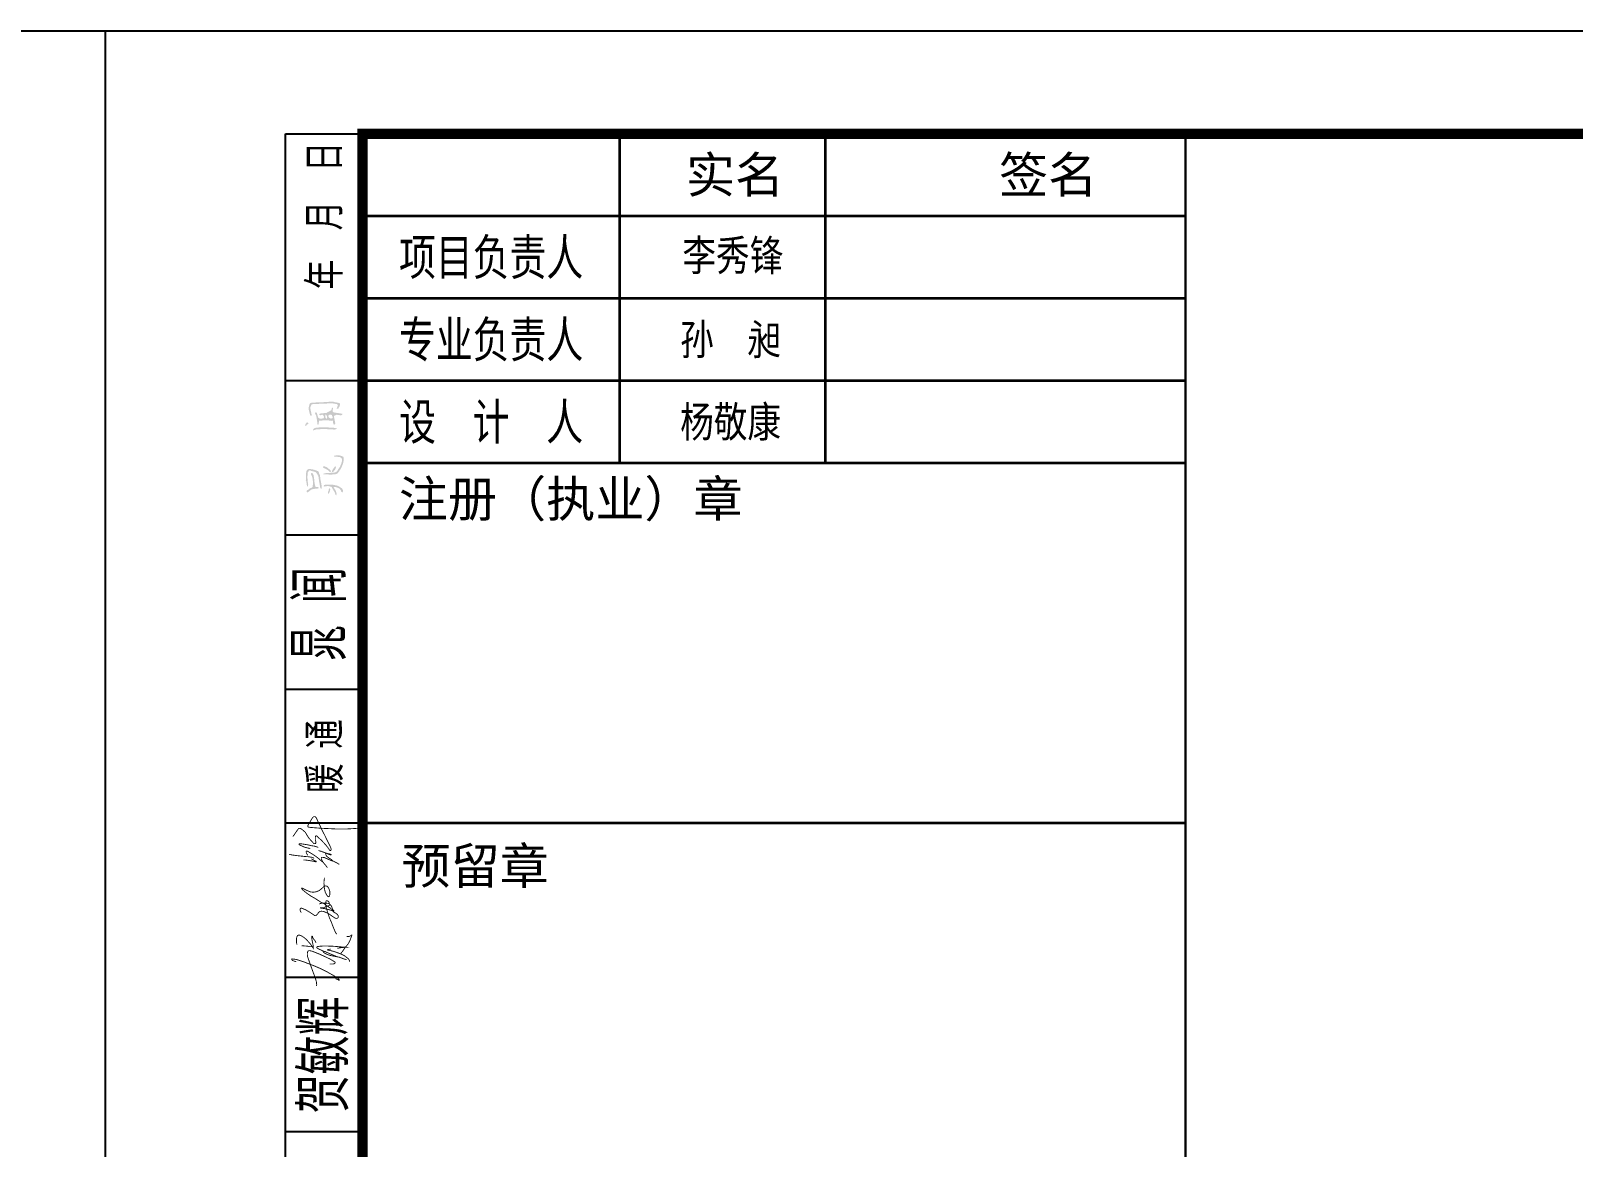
# Model space of a CAD drawing. Extents: x 56246 to 893198, y -950445 to -423535.
# Drawn here: x 427401 to 434898, y -465580 to -460155 of the extents above; entities that cross this region are included whole.
import ezdxf
from ezdxf.enums import TextEntityAlignment as Align

# ---------------------------------------------------------------- set-up
doc = ezdxf.new("R2010")
doc.units = 0
doc.header["$LTSCALE"] = 500
doc.layers.add('0S-图框文字', color=51, linetype='Continuous', lineweight=18)
for name, color, linetype in [('T-TK', 157, 'Continuous'), ('T-图签TEXT', 7, 'Continuous'), ('图层1', 165, 'Continuous'), ('照明平面标注层', 111, 'Continuous'), ('签名', 6, 'Continuous')]:
    doc.layers.add(name, color=color, linetype=linetype)
doc.styles.add('TK2-TY', font='', dxfattribs={"width": 0.8})
doc.styles.add('TSSD_DIMENSION', font='tssdeng.shx', dxfattribs={"width": 0.7, "bigfont": 'Hztxt.shx'})
doc.styles.add('TSSD_Rein', font='Tssdeng.shx', dxfattribs={"width": 0.7, "bigfont": 'hztxt.shx'})
doc.styles.add('图框JND-宋体', font='')
doc.styles.add('宋体', font='', dxfattribs={"width": 0.8})
doc.styles.get('TK2-TY').set_extended_font_data('NSimSun')
doc.styles.get('图框JND-宋体').set_extended_font_data('SimSun')
doc.styles.get('宋体').set_extended_font_data('SimSun')

# ---------------------------------------------------------------- blocks, each defined once
blk = doc.blocks.new('A$C2A5B108F')
at = {"linetype": 'Continuous'}
h = blk.add_hatch(color=256, dxfattribs=at)
h.paths.add_polyline_path([(15.2, 163.1), (9.1, 155.6), (7.5, 149.7), (5.3, 138.9), (4.1, 93.5), (4.7, 91.6), (6.4, 89.7), (7.6, 89.2), (9.2, 70), (14.5, 51.5), (19, 66), (16.6, 84.4), (14, 114.2), (15.9, 142.9), (18.7, 148.1), (21.4, 152.9), (24.3, 156.4), (29.7, 158.3), (35.4, 155.7), (44.2, 153), (53.1, 150.9), (60.1, 148.8), (66.9, 146.7), (69.9, 143.8), (74, 137.1), (78, 130.3), (80.9, 126), (83.6, 121.4), (85.7, 106), (87.8, 90.3), (89.9, 80.3), (91.9, 68.6), (94, 55.6), (96.1, 45.5), (99.5, 43.1), (102.3, 41.2), (104.3, 43.5), (104.9, 54.8), (103, 67.2), (100.9, 79.7), (98.2, 91.8), (95.4, 110.7), (93.3, 128.1), (91.2, 131.6), (89.2, 135.2), (87.1, 143.2), (85, 150), (82.1, 152.3), (76, 154.4), (69.8, 157.1), (62.9, 159.8), (55.2, 161.9), (45.6, 164), (36.7, 165.4), (29.7, 167.3), (22.1, 166)])
h.paths.add_polyline_path([(51.1, 132.9), (48.4, 137), (45.5, 139.8), (40.8, 141.6), (36.2, 136.3), (38, 130.2), (40.8, 126), (42.9, 121.7), (45, 112.9), (46.7, 106.8), (47, 107.3), (47.3, 106.8), (46.9, 105.9), (47.7, 103.2), (49.6, 79), (47.6, 55), (44.1, 50), (36.6, 46.6), (28.6, 44.3), (25.5, 39.7), (21.4, 36.9), (17.3, 34.8), (14.5, 32.7), (11.8, 30.6), (10.6, 29.2), (9.1, 27.9), (8.3, 23), (9.1, 21.5), (14.9, 18.3), (21.4, 22.3), (26.2, 27), (28.5, 29.3), (35.3, 33.4), (43.3, 38.1), (60.9, 41), (79.6, 43.1), (84.9, 45.2), (86.8, 48), (81.5, 51.9), (73.9, 52), (65.8, 52.4), (59.6, 75.6), (57.4, 100), (55.3, 114.2), (53.2, 127.7)])
h.paths.add_polyline_path([(148.5, 68.4), (130.2, 67.6), (120.1, 65), (117.5, 59), (118.2, 57.5), (121.4, 55), (123.9, 56.9), (144.5, 58.7), (165.8, 54.1), (169.3, 48.6), (171.4, 44.4), (173.5, 40.3), (175.6, 37.5), (177.6, 34.7), (179.7, 30.6), (182.5, 26.4), (185.2, 21.6), (187.3, 16.8), (189.4, 11.9), (191.5, 5.8), (193.6, 1.7), (196.3, 0), (198.9, 9.2), (197, 19.3), (194.9, 24.4), (192.8, 29.2), (190.8, 33.4), (188.7, 37.5), (186.6, 40.3), (183.9, 44.4), (181.1, 48.5), (179.4, 51.3), (186.7, 52.6), (196.8, 51.3), (202.5, 49.3), (207.3, 47.9), (211.5, 45.8), (216.3, 43.1), (219.1, 40.3), (221.2, 37.5), (223.3, 34.7), (225.3, 31.3), (227.4, 27.1), (229.6, 21.7), (235, 18), (240.2, 25.1), (238.5, 33.2), (236.4, 37.5), (234.3, 41.6), (231.6, 44.4), (228.8, 46.5), (225.3, 48.6), (221.9, 50.7), (219.1, 52.7), (216.3, 54.8), (211.4, 57.6), (204.7, 60.3), (198.8, 62.4), (188, 64.5), (175.6, 66.6)])
h.paths.add_polyline_path([(149.3, 36.1), (147.9, 28.9), (145.3, 23.3), (143.8, 9.2), (147.8, 9.9), (154.8, 20.4), (156.9, 29.3), (158.7, 38.8), (154.1, 45.8)], flags=17)
h.paths.add_polyline_path([(132.2, 141.1), (112, 135), (117, 133.5), (162, 131), (189.9, 132.9), (197.7, 135.7), (203.8, 138.4), (206.6, 140.5), (208.7, 142.6), (210.2, 145.4), (212.3, 148.8), (215.6, 152.3), (218.4, 157.1), (220.5, 161.9), (223.2, 164.7), (225.3, 166.9), (226.7, 171), (228.8, 175.7), (230.9, 179.9), (233, 184.2), (235.7, 191), (238.4, 197.9), (240.5, 205.5), (242.6, 214.6), (244.5, 227.6), (242.6, 240.3), (240.5, 244.1), (238.4, 245.6), (235.6, 247), (229.4, 249.1), (221.3, 251.8), (200.5, 253.6), (182, 249.7), (183.8, 245.1), (200.5, 244.1), (217.9, 242.1), (223.2, 240), (226.1, 237.9), (230.2, 234.9), (234.1, 224.8), (232.2, 213.9), (229.5, 206.2), (228.1, 199.4), (226, 195.1), (223.9, 190.9), (221.8, 184.8), (219.1, 178.7), (217, 175.7), (214.3, 172.3), (211.5, 168.2), (209.4, 164.7), (207.4, 161.9), (205.9, 159.1), (203.2, 154.4), (199.8, 150.3), (196.8, 148.1), (190.8, 145.4), (182.5, 143.3), (166.1, 142.4)])
h.paths.add_polyline_path([(143, 173), (136.3, 177.7), (132, 179.3), (127.2, 181.3), (122.2, 183.3), (119.5, 184.3), (114.7, 183.7), (112, 176.5), (113.5, 176.2), (117.1, 173), (121.7, 171), (126.5, 169.5), (130.6, 167.4), (134.8, 164.7), (138.3, 162.6), (142.4, 160.6), (145.8, 158.5), (148.6, 155.7), (151.3, 152.3), (153.4, 150.2), (154.9, 148.8), (157, 147.4), (160.3, 146.3), (162.9, 150.4), (160.2, 158.3), (154.9, 163.2), (151.4, 166.1), (148.5, 168.3)])
h.paths.add_polyline_path([(175.6, 164.6), (171.5, 157.3), (170.7, 155.3), (169.4, 153.4), (168.7, 146), (170.9, 147), (178.4, 148.9), (181.1, 153), (183.9, 157.7), (187.3, 160.5), (189.4, 162.7), (190.8, 166.1), (192.8, 170.4), (194.7, 178.5), (190.7, 184.9), (186, 179.2), (182.5, 173.2), (179.7, 170.8)], flags=17)
h.paths.add_polyline_path([(117.5, 430.6), (75.4, 428.7), (65, 426.6), (57.4, 423.9), (55.2, 422.1), (51.7, 420), (49.8, 411.5), (53.3, 411.6), (60.3, 414), (65.1, 415.6), (73.5, 417.7), (117.5, 419.6), (162.1, 417.7), (185.1, 415.9), (203.1, 421.1), (188.7, 426.5), (172.7, 428.1), (170, 429.3), (168, 428.1), (165.8, 426.8), (160.1, 428.7)])
h.paths.add_polyline_path([(2.6, 452.1), (0, 437.7), (3.6, 438.3), (10.7, 446.3), (17.2, 451.5), (22.3, 456.4), (15, 461.3), (8.5, 459.3)])
h.paths.add_polyline_path([(77.4, 509.6), (75.3, 517.1), (73, 522), (70.5, 524.8), (65.3, 524.6), (62.2, 515.1), (64.2, 514.3), (67.7, 508.5), (69.8, 502.5), (71.9, 491.6), (74, 480.2), (76.7, 461.3), (78.8, 445.4), (81.6, 446.7), (84.3, 448.5), (85.7, 458.6), (88.6, 471.8), (124.4, 474.9), (159.7, 473), (165.1, 471), (167.9, 471.7), (168.8, 473.6), (172.1, 474.8), (175.5, 469.3), (176.9, 458), (178.3, 451.1), (179.8, 448.8), (183.2, 447.6), (187.2, 449.5), (189.4, 451.7), (190.6, 457.2), (188.7, 465), (185.9, 479.8), (183.2, 493.5), (181.2, 502), (197.7, 509.9), (215.9, 508.2), (223.3, 505.7), (230.7, 508.2), (234.3, 511.1), (235.1, 515.8), (207.3, 520.6), (178.8, 524.9), (174.9, 530.4), (172.9, 536.5), (174.2, 542.1), (176.1, 547.7), (174.7, 554.3), (170.1, 555.8), (165.4, 538.6), (134, 521.3), (101.3, 518.6), (92.8, 515.8), (88.7, 513), (90, 508.3), (95.4, 506.4), (102.3, 508.9), (109.9, 510.6), (116.6, 504.1), (119.5, 496.7), (120.1, 494.9), (117.5, 489.7), (115.4, 486.3), (112, 487.4), (108.1, 486.1), (95.4, 484.4), (82.7, 491.1), (79.5, 500.6)])
h.paths.add_polyline_path([(127.9, 494.9), (127.4, 504.3), (128.6, 511), (131.1, 510.2), (135.5, 505.3), (137.5, 501.2), (139.4, 494.4), (137.5, 487), (134.2, 484.9), (132, 486.8), (129.3, 490.1)], flags=16)
h.paths.add_polyline_path([(145.4, 502.7), (146.5, 505.5), (148.1, 505.7), (151.8, 508.9), (159.7, 510.8), (169, 508.1), (171.4, 501.4), (173.5, 495.1), (174.3, 489), (163.1, 485.2), (151.1, 491.6), (147.3, 498.4), (145.8, 499.9)], flags=16)
h.paths.add_polyline_path([(30.5, 582.2), (28.3, 579.3), (26.2, 573.1), (25.2, 568.1), (23.3, 561.5), (22.1, 542.8), (23.6, 540.1), (26.3, 526.9), (28.3, 518), (30.4, 510.4), (32.5, 505.6), (35.3, 503.4), (38.7, 501.7), (41.3, 509), (39.4, 517.3), (37.3, 528.3), (34.6, 539.4), (32, 551.8), (34.6, 563.9), (37.3, 569.1), (39.4, 573.8), (44.3, 576.7), (96.1, 579.4), (148.3, 581.5), (164.6, 582.7), (180.9, 580.8), (192.8, 578.7), (202.2, 576.6), (205.3, 573.9), (207.2, 570.4), (205.3, 566.2), (203.2, 559.4), (200.4, 553.3), (198, 549.7), (203.2, 547.1), (208.6, 548.4), (210.8, 551.2), (212.9, 555.9), (215.7, 560.3), (219.6, 569.8), (219.5, 581.1), (213.6, 584.2), (206.4, 586.3), (192.9, 588.4), (181.5, 590.5), (178.3, 593.1), (160.4, 593.1), (141.6, 590.5), (91.2, 588.4), (41.4, 586.3), (34.6, 584.3)])
blk = doc.blocks.new('BW-461846171', base_point=(-773397, 1202905, -35848))
at = {"const_width": 14, "elevation": -35848}
for points in [[(-773340, 1205323), (-773322, 1205346), (-773301, 1205377), (-773280, 1205407), (-773263, 1205432), (-773245, 1205453), (-773234, 1205458), (-773219, 1205457), (-773199, 1205447), (-773168, 1205422), (-773135, 1205392), (-773112, 1205352), (-773081, 1205302), (-773023, 1205238), (-773002, 1205214), (-772985, 1205209), (-772971, 1205212), (-772964, 1205223), (-772966, 1205240), (-772973, 1205265), (-772975, 1205296), (-772974, 1205317), (-772970, 1205333), (-772963, 1205337), (-772953, 1205335), (-772941, 1205327), (-772934, 1205316), (-772884, 1205273), (-772844, 1205231), (-772805, 1205189), (-772767, 1205141), (-772743, 1205105), (-772735, 1205097), (-772728, 1205096), (-772722, 1205102), (-772719, 1205115), (-772719, 1205128), (-772727, 1205150), (-772742, 1205182), (-772767, 1205232), (-772817, 1205336), (-772870, 1205438), (-772901, 1205508), (-772938, 1205582), (-772961, 1205634), (-772977, 1205647), (-773001, 1205646), (-773018, 1205632), (-773066, 1205554), (-773083, 1205526), (-773097, 1205497), (-773094, 1205484), (-773084, 1205477), (-773045, 1205472), (-772958, 1205465), (-772879, 1205459), (-772726, 1205452), (-772630, 1205447), (-772453, 1205448), (-772368, 1205453), (-772273, 1205460), (-772244, 1205465)], [(-773397, 1205039), (-773389, 1205034), (-773347, 1205026), (-773275, 1205016), (-773201, 1205008), (-773134, 1205001), (-773089, 1204998), (-773056, 1204993), (-773026, 1204988), (-773001, 1204977), (-772994, 1204971)], [(-773057, 1205130), (-773069, 1205135), (-773079, 1205136), (-773093, 1205138), (-773104, 1205140), (-773115, 1205145), (-773137, 1205150), (-773160, 1205157), (-773176, 1205164), (-773197, 1205175), (-773211, 1205179), (-773230, 1205191), (-773237, 1205196), (-773236, 1205203), (-773231, 1205209), (-773218, 1205208), (-773181, 1205204), (-773098, 1205191), (-773038, 1205177), (-772987, 1205169), (-772926, 1205149)], [(-773098, 1205020), (-773103, 1205029), (-773109, 1205040), (-773118, 1205057), (-773122, 1205071), (-773122, 1205078), (-773121, 1205083), (-773118, 1205088), (-773114, 1205090), (-773104, 1205089), (-773098, 1205086), (-773086, 1205079), (-773044, 1205054), (-772991, 1205021), (-772927, 1204974), (-772880, 1204932), (-772849, 1204909), (-772823, 1204877), (-772792, 1204842), (-772780, 1204820)], [(-772684, 1204926), (-772709, 1204948), (-772730, 1204963), (-772754, 1204977), (-772778, 1204995), (-772794, 1205011), (-772804, 1205034), (-772808, 1205044), (-772801, 1205057), (-772772, 1205048), (-772743, 1205044), (-772719, 1205035), (-772717, 1205029), (-772726, 1205026), (-772744, 1205033), (-772770, 1205042), (-772807, 1205057), (-772826, 1205069), (-772843, 1205072), (-772863, 1205079), (-772879, 1205088), (-772890, 1205087), (-772910, 1205093), (-772921, 1205100)], [(-773165, 1204942), (-773160, 1204946), (-773152, 1204946), (-773126, 1204943), (-773091, 1204939), (-773047, 1204932), (-773012, 1204926), (-772980, 1204919), (-772963, 1204914), (-772959, 1204916), (-772959, 1204920), (-772960, 1204923), (-772965, 1204926), (-772985, 1204933), (-773001, 1204943), (-773013, 1204951), (-773025, 1204957), (-773031, 1204963), (-773036, 1204968)], [(-772853, 1204912), (-772869, 1204943), (-772876, 1204961), (-772876, 1204977), (-772873, 1204986), (-772865, 1204988), (-772850, 1204987), (-772824, 1204984), (-772801, 1204972), (-772722, 1204938), (-772672, 1204922), (-772633, 1204902), (-772586, 1204874)], [(-772625, 1203742), (-772640, 1203759), (-772657, 1203793), (-772674, 1203833), (-772691, 1203874), (-772714, 1203937), (-772743, 1204001), (-772770, 1204082), (-772791, 1204149), (-772801, 1204186), (-772803, 1204201), (-772806, 1204221), (-772805, 1204249), (-772802, 1204270), (-772799, 1204281), (-772793, 1204285), (-772782, 1204285), (-772766, 1204276), (-772752, 1204259), (-772747, 1204238), (-772734, 1204220), (-772714, 1204201), (-772706, 1204180), (-772701, 1204167), (-772693, 1204143), (-772672, 1204123), (-772673, 1204119), (-772678, 1204121), (-772707, 1204144), (-772731, 1204166), (-772773, 1204192), (-772832, 1204237), (-772852, 1204247), (-772878, 1204257), (-772965, 1204314), (-773043, 1204359), (-773115, 1204408), (-773160, 1204445), (-773183, 1204465), (-773194, 1204480), (-773197, 1204486), (-773197, 1204489), (-773195, 1204491), (-773183, 1204489), (-773155, 1204474), (-773102, 1204448), (-773054, 1204428), (-773006, 1204423), (-772961, 1204429), (-772909, 1204451), (-772878, 1204476), (-772832, 1204517), (-772811, 1204525), (-772782, 1204520), (-772759, 1204492), (-772741, 1204446), (-772738, 1204412), (-772741, 1204373), (-772746, 1204356), (-772760, 1204349), (-772773, 1204355), (-772791, 1204380), (-772811, 1204416), (-772819, 1204443), (-772829, 1204499), (-772831, 1204537), (-772835, 1204568), (-772833, 1204600), (-772829, 1204633), (-772828, 1204649), (-772828, 1204657)], [(-773201, 1204095), (-773204, 1204099), (-773210, 1204106), (-773218, 1204123), (-773222, 1204136), (-773221, 1204149), (-773216, 1204161), (-773208, 1204165), (-773194, 1204164), (-773179, 1204159), (-773124, 1204134), (-773058, 1204095), (-772983, 1204045), (-772977, 1204042), (-772970, 1204042), (-772958, 1204050), (-772937, 1204069), (-772925, 1204090), (-772911, 1204103), (-772895, 1204113), (-772877, 1204115), (-772853, 1204113), (-772824, 1204105), (-772765, 1204079), (-772689, 1204027), (-772659, 1204007), (-772637, 1203998), (-772617, 1204001), (-772607, 1204010), (-772601, 1204029), (-772604, 1204044), (-772613, 1204057), (-772624, 1204068), (-772643, 1204083), (-772674, 1204097), (-772682, 1204114), (-772732, 1204134), (-772782, 1204147), (-772828, 1204158), (-772880, 1204165), (-772892, 1204167), (-772893, 1204169), (-772891, 1204172), (-772876, 1204171), (-772853, 1204171), (-772836, 1204173), (-772808, 1204187), (-772790, 1204193), (-772757, 1204203), (-772737, 1204224)], [(-772909, 1204234), (-772882, 1204243), (-772855, 1204248)], [(-772855, 1204248), (-772824, 1204246), (-772805, 1204246), (-772776, 1204243), (-772753, 1204241), (-772748, 1204242)], [(-773271, 1203575), (-773275, 1203589), (-773280, 1203614), (-773280, 1203640), (-773280, 1203663), (-773277, 1203686), (-773271, 1203704), (-773261, 1203722), (-773246, 1203728), (-773232, 1203727), (-773211, 1203722), (-773187, 1203709), (-773148, 1203682), (-773110, 1203647), (-773081, 1203614), (-773055, 1203586), (-773008, 1203514), (-773008, 1203528), (-773010, 1203564), (-773018, 1203604), (-773026, 1203640), (-773031, 1203671), (-773032, 1203699), (-773031, 1203707), (-773029, 1203710), (-773026, 1203710), (-773021, 1203708), (-773018, 1203691), (-773010, 1203676), (-772998, 1203660), (-772986, 1203645), (-772975, 1203630), (-772967, 1203614), (-772961, 1203605)], [(-773197, 1203554), (-773182, 1203556), (-773145, 1203552), (-773126, 1203551), (-773095, 1203548), (-773072, 1203542), (-773048, 1203541), (-773028, 1203543)], [(-772619, 1203376), (-772686, 1203405), (-772724, 1203420), (-772766, 1203438), (-772814, 1203461), (-772847, 1203469), (-772884, 1203488), (-772905, 1203496), (-772936, 1203513), (-772945, 1203519), (-772950, 1203525), (-772950, 1203532), (-772947, 1203538), (-772936, 1203543), (-772907, 1203547), (-772868, 1203550), (-772829, 1203552), (-772781, 1203551), (-772713, 1203549), (-772657, 1203546), (-772594, 1203540), (-772488, 1203531), (-772550, 1203526), (-772591, 1203519), (-772608, 1203515), (-772619, 1203516)], [(-772566, 1203424), (-772556, 1203436), (-772545, 1203451), (-772532, 1203466), (-772498, 1203518), (-772445, 1203582), (-772416, 1203634), (-772393, 1203694), (-772383, 1203722), (-772384, 1203730), (-772389, 1203730), (-772401, 1203719), (-772413, 1203711), (-772429, 1203706), (-772449, 1203706), (-772468, 1203706)], [(-773283, 1203295), (-773317, 1203306), (-773342, 1203318), (-773356, 1203331), (-773357, 1203339), (-773352, 1203343), (-773299, 1203336), (-773251, 1203324), (-773147, 1203289), (-772986, 1203227), (-772895, 1203188), (-772769, 1203124), (-772670, 1203068), (-772609, 1203026), (-772586, 1203005), (-772586, 1202997), (-772590, 1202995), (-772611, 1203007), (-772624, 1203011), (-772636, 1203018), (-772648, 1203022)], [(-772955, 1202905), (-772951, 1202924), (-772955, 1202943), (-772954, 1202959), (-772965, 1203000), (-772986, 1203063), (-773010, 1203127), (-773046, 1203226), (-773099, 1203377), (-773104, 1203410), (-773103, 1203432), (-773101, 1203454), (-773092, 1203469), (-773076, 1203477), (-773060, 1203475), (-773031, 1203469), (-772926, 1203428), (-772822, 1203382), (-772726, 1203335), (-772656, 1203292), (-772653, 1203284), (-772655, 1203272), (-772666, 1203264), (-772691, 1203260), (-772741, 1203259)], [(-772852, 1203463), (-772842, 1203450), (-772830, 1203441), (-772819, 1203434), (-772796, 1203422), (-772771, 1203411), (-772741, 1203401), (-772700, 1203392), (-772643, 1203381), (-772586, 1203370), (-772518, 1203345), (-772466, 1203329)], [(-772727, 1203501), (-772736, 1203500), (-772747, 1203498), (-772756, 1203495), (-772767, 1203493), (-772777, 1203493), (-772778, 1203489), (-772775, 1203486), (-772766, 1203481), (-772755, 1203481), (-772744, 1203481), (-772722, 1203475), (-772694, 1203469), (-772666, 1203461), (-772587, 1203433), (-772536, 1203412), (-772501, 1203393), (-772470, 1203369), (-772444, 1203349), (-772429, 1203330), (-772420, 1203315), (-772417, 1203306), (-772418, 1203291)]]:
    blk.add_lwpolyline(points, dxfattribs=at)
blk = doc.blocks.new('会签00', base_point=(408472, -305295))
blk.add_lwpolyline([(408472, -305295), (409222, -305295), (409222, -329195), (408472, -329195)], close=True)
for name, p, xscale, yscale, zscale in [('A$C2A5B108F', (408664, -308810), 1.536000000007334, 1.536000000007334, 1.536000000007334), ('BW-461846171', (408509, -313579, -21509), 0.6000024000095999, 0.6000024000095999, 0.6000024000095999)]:
    blk.add_blockref(name, p, dxfattribs=dict(xscale=xscale, yscale=yscale, zscale=zscale))
at = {"style": 'TSSD_DIMENSION', "width": 0.8}
blk.add_text('贺敏辉', height=472.5, rotation=90, dxfattribs=at).set_placement((409085, -314817, 252))
at = {"layer": 'T-图签TEXT', "color": 7, "style": 'TSSD_Rein', "width": 0.7}
blk.add_text('晁 闻', height=500, rotation=90, dxfattribs=at).set_placement((408811, -309965, 240), align=Align.MIDDLE_CENTER)
blk = doc.blocks.new('A0-DWF')
at = {"layer": 'T-TK'}
for p, q in [((0, -84100), (0, 0)), ((0, 0), (118900, 0)), ((118900, -84100), (118900, 0)), ((1750, -24900), (1750, -1000)), ((1750, -1000), (2500, -1000)), ((1750, -3400), (2500, -3400)), ((1750, -4900), (2500, -4900)), ((1750, -6400), (2500, -6400)), ((1750, -7700), (2500, -7700)), ((1750, -9200), (2500, -9200)), ((1750, -10700), (2500, -10700))]:
    blk.add_line(p, q, dxfattribs=at)
at = {"layer": 'T-TK', "const_width": 100}
blk.add_lwpolyline([(2500, -83100), (117900, -83100), (117900, -1000), (2500, -1000)], close=True, dxfattribs=at)
at = {"layer": '图层1', "linetype": 'Continuous'}
for p in [(9000, -1000), (2500, -21700)]:
    blk.add_line(p, (2500, -1000), dxfattribs=at)
at = {"layer": '图层1', "linetype": 'Continuous', "const_width": 25}
for points in [[(5000, -1000), (5000, -4200)], [(7000, -1000), (7000, -4200)], [(10500, -1000), (10500, -21700)], [(10500, -1800), (2500, -1800)], [(10500, -2600), (2500, -2600)], [(10500, -3400), (2500, -3400)], [(10500, -4200), (2500, -4200)], [(10500, -7700), (2500, -7700)]]:
    blk.add_lwpolyline(points, dxfattribs=at)
at = {"layer": '0S-图框文字', "xscale": 0.999996, "yscale": 0.999996, "zscale": 0.999996}
blk.add_blockref('会签00', (1750, -1000), dxfattribs=at)
at = {"layer": 'T-TK', "style": 'TK2-TY', "width": 0.7}
blk.add_text('年  月  日', height=300, rotation=90, dxfattribs=at).set_placement((2273, -2512))
blk.add_text('暖 通', height=300, rotation=90, dxfattribs=at).set_placement((2126, -7050), align=Align.MIDDLE_CENTER)
at = {"layer": '图层1', "style": '图框JND-宋体'}
for s, p in [('实名', (6121, -1400)), ('签名', (9165, -1400))]:
    blk.add_text(s, height=350, dxfattribs=at).set_placement(p, align=Align.MIDDLE_CENTER)
at = {"layer": '图层1', "style": '图框JND-宋体', "width": 0.75}
for s, p in [('项目负责人', (3750, -2200)), ('专业负责人', (3750, -3000)), ('设  计  人', (3750, -3800))]:
    blk.add_text(s, height=350, dxfattribs=at).set_placement(p, align=Align.MIDDLE_CENTER)
at = {"layer": '图层1', "style": '图框JND-宋体'}
for s, p in [('注册（执业）章', (2853, -4374)), ('预留章', (2879, -7943))]:
    blk.add_text(s, height=350, dxfattribs=at).set_placement(p, align=Align.TOP_LEFT)
at = {"layer": '签名', "style": '宋体', "width": 0.8}
for s, p in [('李秀锋', (6100, -2183)), ('孙  昶', (6078, -3000)), ('杨敬康', (6078, -3800))]:
    blk.add_text(s, height=300, dxfattribs=at).set_placement(p, align=Align.MIDDLE_CENTER)

msp = doc.modelspace()

# ---------------------------------------------------------------- block references
at = {"layer": '照明平面标注层', "xscale": 0.5, "yscale": 0.5, "zscale": 0.5}
for p in [(368313.4361, -460154.8059), (427763.4361, -460154.8059)]:
    msp.add_blockref('A0-DWF', p, dxfattribs=at)

doc.saveas('drawing.dxf')
